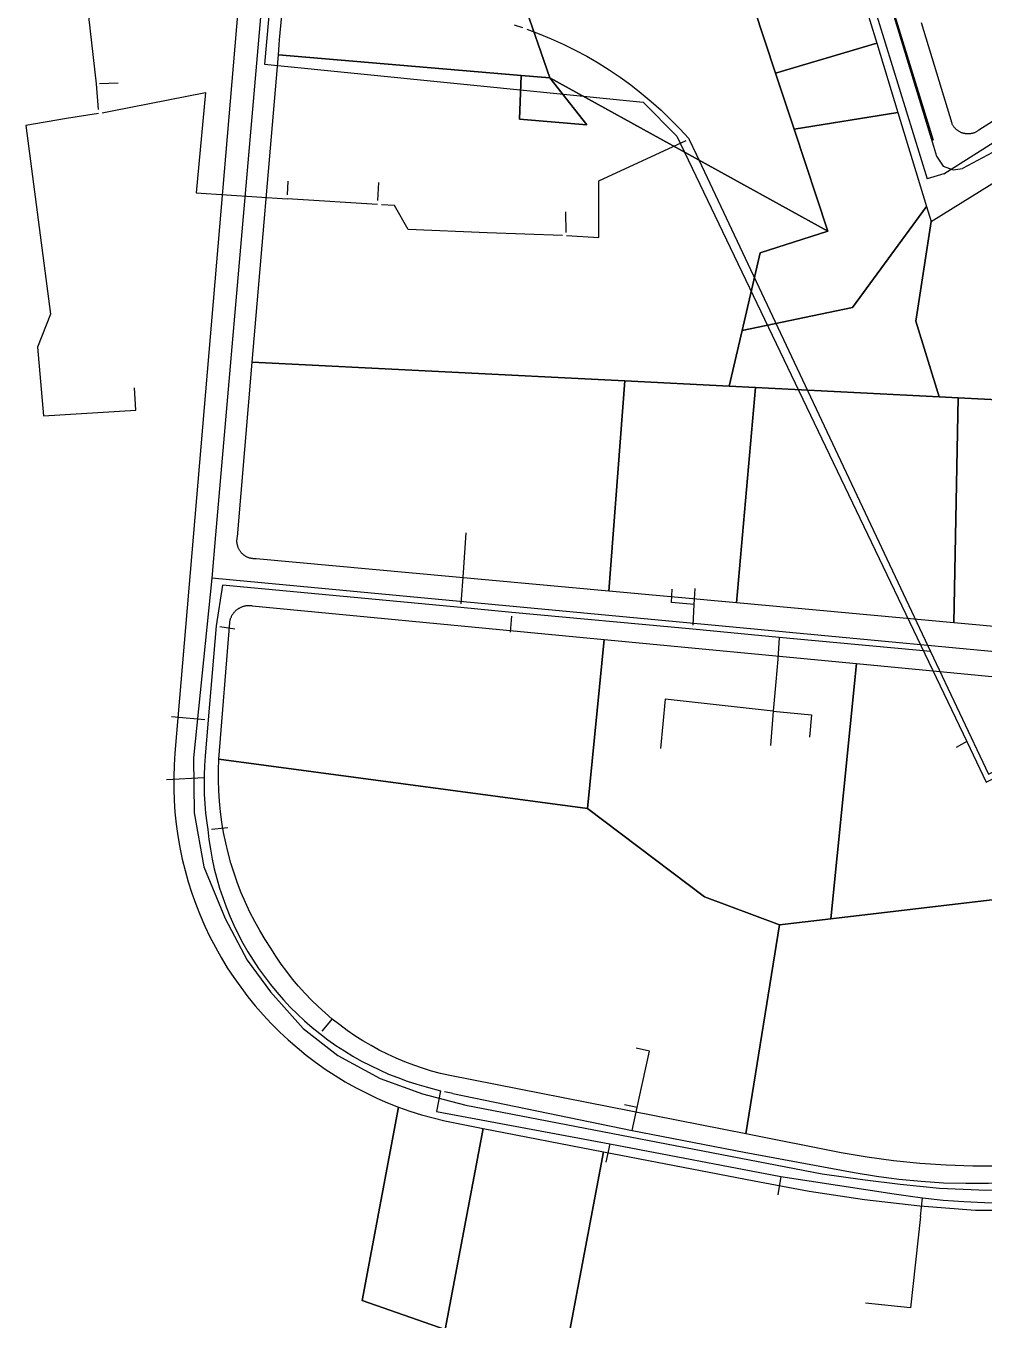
# Model space of a CAD drawing. Extents: x 1876309 to 1899261, y 443723 to 466661.
# Drawn here: x 1887573 to 1888784, y 451072 to 452708 of the extents above; entities that cross this region are included whole.
import ezdxf

# ---------------------------------------------------------------- set-up
doc = ezdxf.new("R2010")
doc.units = 0
doc.header["$MEASUREMENT"] = 0
for name, color, linetype in [('Parcels', 31, 'Continuous'), ('Roads', 7, 'Continuous'), ('Waterlines', 5, 'Continuous')]:
    doc.layers.add(name, color=color, linetype=linetype)

msp = doc.modelspace()

# ---------------------------------------------------------------- linework, layer by layer
at = {"layer": 'Parcels'}
for points in [[(1888199, 452645.5), (1887892.1, 452671.8), (1887893.7, 452690.4), (1887921.2, 452980.5), (1887921.9, 452989.7), (1887922.2, 452999), (1887922.3, 453008.3), (1887922, 453017.6), (1887921.4, 453026.8), (1887920.5, 453036.1), (1887919.4, 453045.3), (1887917.9, 453054.4), (1887916.1, 453063.5), (1887914, 453072.6), (1887911.6, 453081.6), (1888078.7, 453133.7), (1888201.7, 452738.4), (1888235.2, 452642.4), (1888199, 452645.5)], [(1888201.7, 452738.4), (1888464.9, 452815.8), (1888492.8, 452731.6), (1888520.3, 452648.5), (1888543.7, 452577.6), (1888586.3, 452448.7), (1888235.2, 452642.4), (1888201.7, 452738.4)], [(1888648.3, 452686.5), (1888520.3, 452648.5), (1888492.8, 452731.6), (1888622, 452772.8), (1888648.3, 452686.5)], [(1888675, 452598.8), (1888543.7, 452577.6), (1888520.3, 452648.5), (1888648.3, 452686.5), (1888675, 452598.8)], [(1888199, 452645.5), (1888196.9, 452590.4), (1888281.8, 452583.1), (1888235.2, 452642.4), (1888586.3, 452448.7), (1888500.9, 452421.5), (1888478.1, 452323.2), (1888461.8, 452252.7), (1888329.9, 452259.4), (1887859.1, 452283.2), (1887892.1, 452671.8), (1888199, 452645.5)], [(1888199, 452645.5), (1888235.2, 452642.4), (1888281.8, 452583.1), (1888196.9, 452590.4), (1888199, 452645.5)], [(1888478.1, 452323.2), (1888500.9, 452421.5), (1888586.3, 452448.7), (1888543.7, 452577.6), (1888675, 452598.8), (1888711.3, 452480), (1888617.5, 452352.4), (1888478.1, 452323.2)], [(1888751, 452238.2), (1888727.3, 452239.4), (1888697.6, 452334.9), (1888717.1, 452460.8), (1888805.8, 452516.3), (1888931.6, 452319.5), (1888820, 452227.3), (1888817.7, 452234.8), (1888751, 452238.2)], [(1888495.1, 452251), (1888461.8, 452252.7), (1888478.1, 452323.2), (1888617.5, 452352.4), (1888711.3, 452480), (1888717.1, 452460.8), (1888697.6, 452334.9), (1888727.3, 452239.4), (1888495.1, 452251)], [(1887859.1, 452283.2), (1888329.9, 452259.4), (1888309.8, 451993.5), (1887864.2, 452034.5), (1887863.4, 452034.5), (1887862.6, 452034.5), (1887861.8, 452034.5), (1887861, 452034.5), (1887860.2, 452034.6), (1887859.4, 452034.7), (1887858.6, 452034.8), (1887857.9, 452034.9), (1887857.1, 452035.1), (1887856.3, 452035.3), (1887855.6, 452035.5), (1887854.8, 452035.8), (1887854.1, 452036), (1887853.4, 452036.3), (1887852.6, 452036.7), (1887851.9, 452037), (1887851.2, 452037.4), (1887850.6, 452037.8), (1887849.9, 452038.2), (1887849.3, 452038.7), (1887848.6, 452039.1), (1887848, 452039.6), (1887847.4, 452040.2), (1887846.8, 452040.7), (1887846.3, 452041.2), (1887845.7, 452041.8), (1887845.2, 452042.4), (1887844.7, 452043), (1887844.2, 452043.6), (1887843.7, 452044.3), (1887843.3, 452044.9), (1887842.9, 452045.6), (1887842.5, 452046.3), (1887842.1, 452047), (1887841.8, 452047.7), (1887841.5, 452048.4), (1887841.2, 452049.2), (1887840.9, 452049.9), (1887840.7, 452050.7), (1887840.5, 452051.4), (1887840.3, 452052.2), (1887840.1, 452053), (1887840, 452053.7), (1887839.9, 452054.5), (1887839.8, 452055.3), (1887839.8, 452056.1), (1887839.8, 452056.9), (1887839.8, 452057.7), (1887839.8, 452058.5), (1887839.9, 452059.3), (1887839.9, 452060), (1887840.1, 452060.8), (1887840.2, 452061.6), (1887840.4, 452062.4), (1887859.1, 452283.2)], [(1888471.1, 451978.7), (1888309.8, 451993.5), (1888329.9, 452259.4), (1888461.8, 452252.7), (1888495.1, 452251), (1888471.1, 451978.7)], [(1888745.8, 451953.5), (1888471.1, 451978.7), (1888495.1, 452251), (1888727.3, 452239.4), (1888751, 452238.2), (1888745.8, 451953.5)], [(1888751, 452238.2), (1888817.7, 452234.8), (1888820, 452227.3), (1888839.8, 452166), (1888906.9, 451938.6), (1888745.8, 451953.5), (1888751, 452238.2)], [(1888304, 451932.6), (1888282.6, 451718.8), (1887817.1, 451781), (1887830.7, 451954), (1887830.8, 451954.8), (1887831, 451955.6), (1887831.1, 451956.5), (1887831.3, 451957.3), (1887831.5, 451958.1), (1887831.8, 451958.9), (1887832.1, 451959.7), (1887832.4, 451960.5), (1887832.7, 451961.3), (1887833.1, 451962), (1887833.5, 451962.8), (1887833.9, 451963.5), (1887834.3, 451964.2), (1887834.8, 451964.9), (1887835.3, 451965.6), (1887835.8, 451966.3), (1887836.3, 451966.9), (1887836.9, 451967.6), (1887837.4, 451968.2), (1887838, 451968.8), (1887838.7, 451969.4), (1887839.3, 451969.9), (1887840, 451970.4), (1887840.6, 451970.9), (1887841.3, 451971.4), (1887842, 451971.9), (1887842.8, 451972.3), (1887843.5, 451972.7), (1887844.3, 451973.1), (1887845, 451973.5), (1887845.8, 451973.8), (1887846.6, 451974.1), (1887847.4, 451974.4), (1887848.2, 451974.6), (1887849, 451974.8), (1887849.8, 451975), (1887850.7, 451975.2), (1887851.5, 451975.3), (1887852.3, 451975.4), (1887853.2, 451975.5), (1887854, 451975.5), (1887854.9, 451975.5), (1887855.7, 451975.5), (1887856.6, 451975.5), (1887857.4, 451975.4), (1887858.2, 451975.3), (1887859.1, 451975.2), (1888304, 451932.6)], [(1888282.6, 451718.8), (1888304, 451932.6), (1888622.6, 451902.2), (1888590.2, 451579.3), (1888525.3, 451571.7), (1888430.4, 451607.3), (1888282.6, 451718.8)], [(1889004.6, 451628.2), (1888590.2, 451579.3), (1888622.6, 451902.2), (1888930, 451872.8), (1889004.6, 451628.2)], [(1888282.6, 451718.8), (1888430.4, 451607.3), (1888525.3, 451571.7), (1888482.8, 451307.6), (1888108.8, 451381.2), (1888097.2, 451383.9), (1888085.7, 451387), (1888074.4, 451390.4), (1888063.1, 451394.3), (1888052, 451398.5), (1888041, 451403.1), (1888030.2, 451408.1), (1888019.6, 451413.4), (1888009.2, 451419.1), (1887998.9, 451425.1), (1887988.9, 451431.5), (1887979.1, 451438.3), (1887969.6, 451445.3), (1887960.2, 451452.7), (1887951.2, 451460.4), (1887942.4, 451468.4), (1887933.9, 451476.7), (1887925.6, 451485.2), (1887917.7, 451494.1), (1887910.1, 451503.2), (1887902.7, 451512.6), (1887895.7, 451522.2), (1887889.1, 451532), (1887882.8, 451542.1), (1887875.5, 451553.2), (1887868.7, 451564.6), (1887862.2, 451576.2), (1887856.2, 451588), (1887850.5, 451600), (1887845.3, 451612.2), (1887840.5, 451624.6), (1887836.1, 451637.1), (1887832.2, 451649.8), (1887828.7, 451662.6), (1887825.6, 451675.5), (1887822.9, 451688.5), (1887820.8, 451701.6), (1887819, 451714.7), (1887817.7, 451728), (1887816.9, 451741.2), (1887816.5, 451754.5), (1887816.6, 451767.7), (1887817.1, 451781), (1888282.6, 451718.8)], [(1889004.6, 451628.2), (1889028.1, 451551.2), (1889100.9, 451312.6), (1888936.2, 451278.5), (1888903.1, 451273.9), (1888869.8, 451270.4), (1888836.4, 451268.1), (1888802.9, 451266.9), (1888769.5, 451266.8), (1888736, 451267.9), (1888702.6, 451270.1), (1888669.3, 451273.4), (1888636.2, 451277.9), (1888603.2, 451283.5), (1888482.8, 451307.6), (1888525.3, 451571.7), (1888590.2, 451579.3), (1889004.6, 451628.2)], [(1888044.1, 451341.4), (1888058.4, 451336.3), (1888072.9, 451331.7), (1888087.6, 451327.6), (1888102.3, 451324), (1888117.2, 451320.9), (1888151, 451314.4), (1888102.7, 451060.1), (1887997.8, 451096.9), (1888044.1, 451341.4)], [(1888102.7, 451060.1), (1888151, 451314.4), (1888303.1, 451285), (1888250.6, 451008.1), (1888102.7, 451060.1)], [(1888958.9, 451012.2), (1888844.8, 451000), (1888273.6, 451000), (1888250.6, 451008.1), (1888303.1, 451285), (1888493.4, 451248.2), (1888562.8, 451235.2), (1888632.6, 451224.7), (1888702.8, 451216.7), (1888773.2, 451211.2), (1888810.9, 451211.2), (1888848.6, 451212.4), (1888886.2, 451214.9), (1888923.7, 451218.7), (1888961.1, 451223.6), (1888998.3, 451229.8), (1889035.2, 451237.2), (1889070.5, 451132.3), (1888958.9, 451012.2)]]:
    msp.add_lwpolyline(points, close=True, dxfattribs=at)
for points in [[(1887862.2, 452980.8), (1887761.5, 451788.7), (1887760.4, 451773.8), (1887759.9, 451758.8), (1887760, 451743.9), (1887760.5, 451729), (1887761.5, 451714), (1887763, 451699.2), (1887765.1, 451684.4), (1887767.6, 451669.6), (1887770.7, 451655), (1887774.2, 451640.5), (1887778.3, 451626.1), (1887782.8, 451611.8), (1887787.8, 451597.7), (1887793.3, 451583.8), (1887799.2, 451570.1), (1887805.7, 451556.6), (1887812.6, 451543.4), (1887819.9, 451530.3), (1887827.6, 451517.6), (1887835.8, 451505.1), (1887844.5, 451492.8), (1887853.5, 451480.9), (1887862.9, 451469.3), (1887872.8, 451458.1), (1887883, 451447.1), (1887893.5, 451436.6), (1887904.5, 451426.4), (1887915.7, 451416.5), (1887927.3, 451407.1), (1887939.2, 451398.1), (1887951.4, 451389.4), (1887963.9, 451381.2), (1887976.7, 451373.5), (1887989.7, 451366.1), (1888003, 451359.2), (1888016.5, 451352.8), (1888030.2, 451346.9), (1888044.1, 451341.4), (1887997.8, 451096.9), (1888102.7, 451060.1)], [(1888857.7, 452627.2), (1888777.2, 452576.3), (1888776.6, 452575.8), (1888776, 452575.4), (1888775.3, 452574.9), (1888774.7, 452574.5), (1888774, 452574.2), (1888773.3, 452573.8), (1888772.6, 452573.5), (1888771.9, 452573.2), (1888771.2, 452572.9), (1888770.4, 452572.7), (1888769.7, 452572.5), (1888769, 452572.3), (1888768.2, 452572.1), (1888767.5, 452572), (1888766.7, 452571.8), (1888765.9, 452571.7), (1888765.2, 452571.7), (1888764.4, 452571.6), (1888763.6, 452571.6), (1888762.9, 452571.6), (1888762.1, 452571.7), (1888761.3, 452571.7), (1888760.6, 452571.8), (1888759.8, 452572), (1888759, 452572.1), (1888758.3, 452572.3), (1888757.5, 452572.5), (1888756.8, 452572.7), (1888756.1, 452572.9), (1888755.4, 452573.2), (1888754.6, 452573.5), (1888753.9, 452573.8), (1888753.3, 452574.2), (1888752.6, 452574.6), (1888751.9, 452575), (1888751.3, 452575.4), (1888750.6, 452575.8), (1888750, 452576.3), (1888749.4, 452576.8), (1888748.8, 452577.3), (1888748.3, 452577.8), (1888747.7, 452578.3), (1888747.2, 452578.9), (1888746.7, 452579.5), (1888746.2, 452580.1), (1888745.7, 452580.7), (1888745.3, 452581.3), (1888744.9, 452581.9), (1888744.5, 452582.6), (1888744.1, 452583.3), (1888743.7, 452583.9), (1888743.4, 452584.6), (1888704.8, 452711.9)]]:
    msp.add_lwpolyline(points, dxfattribs=at)
at = {"layer": 'Roads'}
for points in [[(1887872.5, 453101.8), (1887884.9, 453057.8), (1887893, 453011.2), (1887890.1, 452957.1), (1887812.7, 452064.9), (1887808, 452009.9)], [(1888617.1, 452893.6), (1888719.8, 452556.3), (1888723.8, 452543.5), (1888732.3, 452531), (1888744.8, 452526.1), (1888756.8, 452528)], [(1888969.8, 452708.8), (1888973.2, 452689.4), (1888970.2, 452669.1), (1888959.1, 452653), (1888940.4, 452640.1), (1888794.7, 452548.2), (1888756.8, 452528)], [(1887808, 452009.9), (1887784.7, 451782.8), (1887785.9, 451713.4), (1887798.1, 451645.3), (1887824.9, 451579.6), (1887852.8, 451527.3), (1887882, 451487.1), (1887923.4, 451440.9), (1887967.2, 451406.8), (1888020.7, 451377.6), (1888074.3, 451358.2), (1888129, 451343.6), (1888579.2, 451257.2), (1888630.3, 451249.9), (1888677.8, 451243.8), (1888727.6, 451238.9), (1888787.3, 451236.5), (1888851.7, 451238.9), (1888923.9, 451248.2), (1889663.3, 451392.2), (1889718.2, 451409.9), (1889773.1, 451440.3), (1889823.5, 451488.5), (1889856.1, 451528.9)], [(1889168.4, 451973.1), (1889127.2, 451948.5), (1889078.1, 451920.5), (1889044.8, 451906.8), (1889007.2, 451901.7), (1888972.3, 451900.4), (1887808, 452009.9)]]:
    msp.add_lwpolyline(points, dxfattribs=at)
at = {"layer": 'Waterlines', "color": 5}
for p, q in [((1888625.8, 452794.9), (1888711.8, 452514.7)), ((1888660.7, 452754.2), (1888719.7, 452563.9)), ((1887661.8, 452635), (1887664.4, 452602.3)), ((1887666.3, 452635.2), (1887689.7, 452636.4)), ((1888733, 452521.2), (1888867.6, 452606.6)), ((1887664.7, 452597.4), (1887624.2, 452591)), ((1888733, 452521.2), (1888711.8, 452514.7)), ((1887903.6, 452494.6), (1887904.7, 452511.7)), ((1888017.8, 452487.3), (1888019.2, 452510.2)), ((1888017.5, 452482.3), (1887903.2, 452489.6)), ((1888038.7, 452481), (1888022.3, 452482)), ((1888255.9, 452447), (1888255.2, 452473)), ((1887711.8, 452222.4), (1887710.4, 452250.5)), ((1888125.9, 452017.2), (1888129.5, 452067.3)), ((1888123.1, 451977.7), (1888125.9, 452017.2)), ((1888417.7, 451976.8), (1888419, 451996.8)), ((1888187.2, 451966.8), (1888122.8, 451973)), ((1888186.8, 451962.1), (1888185, 451941.6)), ((1888415.7, 451945.4), (1888187.2, 451966.8)), ((1888416.1, 451950.4), (1888417.7, 451976.8)), ((1887813.7, 451949.8), (1887803.5, 451830.8)), ((1887818, 451949.1), (1887837.3, 451945.8)), ((1888524.9, 451935.2), (1888415.7, 451945.4)), ((1888524.9, 451935.2), (1888523.2, 451907.7)), ((1888716.3, 451917.3), (1888524.9, 451935.2)), ((1888523.2, 451907.7), (1888520.6, 451878.9)), ((1888520.6, 451878.9), (1888517.3, 451841.8)), ((1887799.2, 451831.1), (1887757.2, 451834.7)), ((1888517.3, 451841.8), (1888513.8, 451798.3)), ((1888762, 451803.7), (1888748.6, 451795.8)), ((1887798.2, 451757.5), (1887750.8, 451755.2)), ((1887801.6, 451700.8), (1887802.9, 451692.3)), ((1887807.6, 451692.7), (1887828.1, 451694.8)), ((1887947.4, 451437.5), (1887960.6, 451453.1)), ((1888361, 451412), (1888344.3, 451415.8)), ((1888348.1, 451352.5), (1888361, 451412)), ((1888079, 451366.9), (1888097, 451361.8)), ((1888112.7, 451358.5), (1888101.9, 451360.8)), ((1888112.7, 451358.5), (1888339.1, 451311.6)), ((1888345.5, 451341), (1888329.4, 451344.3)), ((1888339.1, 451311.6), (1888345.5, 451341)), ((1888345.5, 451341), (1888348.1, 451352.5)), ((1888339.1, 451311.6), (1888480.8, 451284.6)), ((1888310.8, 451294.9), (1888305.8, 451271.9)), ((1888310.8, 451294.9), (1888527.1, 451253.7)), ((1888527.1, 451253.7), (1888523.3, 451230.4)), ((1888703.4, 451203), (1888706, 451226.6)), ((1888703.4, 451203), (1888690.7, 451087.7)), ((1888690.7, 451087.7), (1888633.9, 451093.3))]:
    msp.add_line(p, q, dxfattribs=at)
for points in [[(1887624, 452966.5), (1887638.5, 452842.8), (1887661.8, 452635)], [(1888201.2, 452705.8), (1888190.7, 452709)], [(1888205.9, 452704.2), (1888221.5, 452698.3), (1888236.9, 452692), (1888252, 452685.1), (1888267, 452677.7), (1888281.7, 452669.8), (1888296.1, 452661.5), (1888310.2, 452652.6), (1888324, 452643.3), (1888337.4, 452633.5), (1888350.6, 452623.3), (1888363.4, 452612.6), (1888375.8, 452601.5), (1888387.8, 452590), (1888399.5, 452578.1), (1888410.7, 452565.8), (1888411.2, 452564.7)], [(1887669.6, 452598.2), (1887681.9, 452600.6), (1887800.2, 452624)], [(1887800.2, 452624), (1887788.1, 452497.2), (1887903.2, 452489.6)], [(1887624.2, 452591), (1887573.1, 452582.1), (1887604.2, 452343.6), (1887587.9, 452302.1), (1887595.5, 452215.1), (1887711.8, 452222.4)], [(1888256, 452443), (1888297.1, 452440.5), (1888297.1, 452512.4), (1888407.6, 452563.1)], [(1888411.2, 452564.7), (1888420.1, 452545.9), (1888716.3, 451917.3)], [(1888251.1, 452443.2), (1888156, 452446.5), (1888056, 452450.6), (1888038.7, 452481)], [(1888122.8, 451973), (1887821.5, 452001.3), (1887813.7, 451949.8)], [(1888417.7, 451976.8), (1888389, 451979.4), (1888389.9, 451996.1)], [(1888716.3, 451917.3), (1888789.3, 451762.3), (1888938.9, 451837.1)], [(1888517.3, 451841.8), (1888380.7, 451857.1), (1888374.8, 451794.8)], [(1888517.3, 451841.8), (1888565.6, 451837.1), (1888563.2, 451808.9)], [(1887803.5, 451830.8), (1887799.6, 451785.1), (1887798.7, 451773.1), (1887798.3, 451761), (1887798.2, 451757.5)], [(1887798.2, 451757.5), (1887798.2, 451749), (1887798.5, 451736.9), (1887799.2, 451724.8), (1887800.2, 451712.8), (1887801.6, 451700.8)], [(1887802.9, 451692.3), (1887804.3, 451679.8), (1887806.2, 451667.3), (1887808.5, 451654.9), (1887811.2, 451642.6), (1887814.3, 451630.4), (1887817.9, 451618.3), (1887821.8, 451606.3), (1887826.1, 451594.5), (1887830.9, 451582.8), (1887836, 451571.2), (1887841.5, 451559.9), (1887847.4, 451548.8), (1887853.6, 451537.8), (1887860.2, 451527.1), (1887867.2, 451516.6), (1887874.5, 451506.3), (1887882.2, 451496.3), (1887890.2, 451486.5), (1887898.5, 451477.1), (1887907.1, 451467.9), (1887916.1, 451459), (1887925.3, 451450.4), (1887934.8, 451442.1), (1887944.6, 451434.2)], [(1887944.6, 451434.2), (1887954.6, 451426.6), (1887964.9, 451419.3), (1887975.5, 451412.4), (1887986.2, 451405.8), (1887997.2, 451399.6), (1888008.4, 451393.8), (1888019.8, 451388.3), (1888031.3, 451383.2), (1888043, 451378.6), (1888054.9, 451374.3), (1888066.9, 451370.4), (1888079, 451366.9)], [(1888097, 451361.8), (1888091.9, 451336), (1888310.8, 451294.9)], [(1888480.8, 451284.6), (1888619.8, 451258.8), (1888647.8, 451254.2), (1888676, 451250.4), (1888704.2, 451247.6), (1888732.5, 451245.8), (1888760.9, 451245), (1888789.3, 451245.1), (1888817.6, 451246.2), (1888845.9, 451248.2), (1888874.1, 451251.2), (1888902.2, 451255.2), (1888930.2, 451260.1)], [(1888527.1, 451253.7), (1888670.1, 451231.8), (1888688, 451229), (1888706, 451226.6)], [(1888706, 451226.6), (1888732, 451223.8), (1888758.1, 451221.9), (1888784.3, 451220.8), (1888810.5, 451220.5), (1888836.7, 451221), (1888862.9, 451222.4)]]:
    msp.add_lwpolyline(points, dxfattribs=at)
at = {"layer": 'Waterlines', "color": 1}
for points in [[(1887887.7, 452806.1), (1887874.6, 452659.8), (1888353, 452611.7), (1888395.8, 452568.9), (1888762, 451803.7)], [(1888762, 451803.7), (1888786.7, 451752), (1888929.5, 451821.5), (1889077.7, 451313.7)]]:
    msp.add_lwpolyline(points, dxfattribs=at)

doc.saveas('drawing.dxf')
